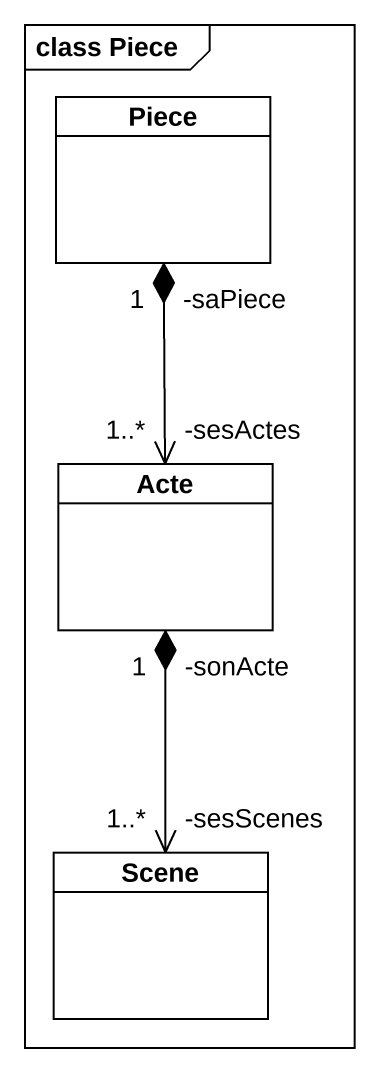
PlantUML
@startuml
mainframe class Piece
hide circle
hide empty members
class Piece
class Acte
class Scene
Acte "-sesActes\n1..*" <-up-* "-saPiece\n1" Piece
Scene "-sesScenes\n1..*" <-up-* "-sonActe\n1" Acte
@enduml
